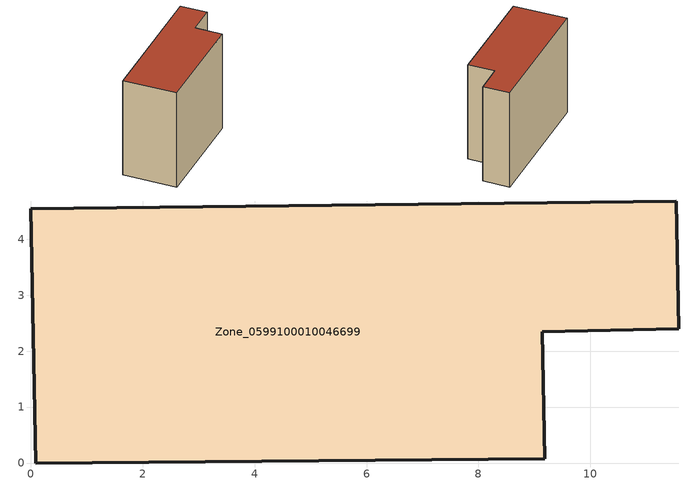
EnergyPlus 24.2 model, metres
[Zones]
Zone_0599100010046699
 floor ground (C_G): 0,4.55 11.53,4.68 11.58,2.4 9.14,2.35 9.18,0.08 0.09,0 z0
 wall outside (C_F): 9.18,0.08 9.14,2.35 11.58,2.4 11.53,4.68 0,4.55 0.09,0 9.18,0.08 z0:8.8
 roof outside (C_R): 0,4.55 0.09,0 9.18,0.08 9.14,2.35 11.58,2.4 11.53,4.68 z8.8
[BUILDING]
Pand.0599100010046699: North Axis=0; Terrain=City; Loads Convergence Tolerance Value=0.04; Temperature Convergence Tolerance Value=0.4; Solar Distribution=FullExterior; Maximum Number of Warmup Days=25; Minimum Number of Warmup Days=1
[Site:Location]
Rotterdam.The.Hague.AP_ZH_NLD Design_Conditions: Latitude=51.96; Longitude=4.45; Time Zone=1; Elevation=-4.5
[SITE:GROUNDTEMPERATURE:BUILDINGSURFACE]
18, 18, 18, 18, 18, 18, 18, 18, 18, 18, 18, 18
[MATERIAL] Thermal Absorptance=0.9; Solar Absorptance=0.7; Visible Absorptance=0.7
Name | Roughness | Thickness | Conductivity | Density | Specific Heat
G.TI.1946 | MediumSmooth | 0.15 | 1 | 540 | 1210
F.TI.1946 | Rough | 0.3 | 0.857143 | 1920 | 840
R.TI.1946 | MediumRough | 0.2 | 0.1 | 1500 | 1000
[CONSTRUCTION]
C_G: G.TI.1946
C_F: F.TI.1946
C_R: R.TI.1946
[ZONE]
Zone_0599100010046699: Type=1; Multiplier=1; Ceiling Height=Autocalculate; Volume=Autocalculate; Floor Area=autocalculate; Part of Total Floor Area=Yes
[ZONEINFILTRATION:DESIGNFLOWRATE]
Infil_Zone_0599100010046699: Zone or ZoneList or Space or SpaceList=Zone_0599100010046699; Schedule=AlwaysOn; Design Flow Rate Calculation Method=Flow/Area; Flow Rate per Floor Area=0.003; Constant Term Coefficient=1; Temperature Term Coefficient=0; Velocity Term Coefficient=0; Velocity Squared Term Coefficient=0
[HVACTEMPLATE:ZONE:IDEALLOADSAIRSYSTEM]
Zone_0599100010046699: Maximum Heating Supply Air Temperature=50; Minimum Cooling Supply Air Temperature=13; Maximum Heating Supply Air Humidity Ratio=0.0156; Minimum Cooling Supply Air Humidity Ratio=0.0077; Heating Limit=NoLimit; Cooling Limit=NoLimit; Dehumidification Control Type=ConstantSensibleHeatRatio; Cooling Sensible Heat Ratio=0.7; Dehumidification Setpoint=60; Humidification Control Type=None; Humidification Setpoint=30; Outdoor Air Method=None; Outdoor Air Flow Rate per Person=0.00944; Outdoor Air Flow Rate per Zone Floor Area=0; Outdoor Air Flow Rate per Zone=0; Demand Controlled Ventilation Type=None; Outdoor Air Economizer Type=NoEconomizer; Heat Recovery Type=None; Sensible Heat Recovery Effectiveness=0.7; Latent Heat Recovery Effectiveness=0.65
[ZONECONTROL:THERMOSTAT]
ThermostatControl_Zone_0599100010046699: Zone or ZoneList=Zone_0599100010046699; Control Type Schedule=DualSetpointControlType; Control 1=Thermostat_Zone_0599100010046699; Temperature Difference Between Cutout And Setpoint=0
[THERMOSTATSETPOINT:DUALSETPOINT]
Thermostat_Zone_0599100010046699: Heating Setpoint Temperature Schedule=HeatingSetpoint_Zone_0599100010046699; Cooling Setpoint Temperature Schedule=CoolingSetpoint_Zone_0599100010046699
[SCHEDULE:COMPACT]
HeatingSetpoint_Zone_0599100010046699: Through: 12/31, For: AllDays, Until: 24:00, 21
CoolingSetpoint_Zone_0599100010046699: Through: 12/31, For: AllDays, Until: 24:00, 24
DualSetpointControlType: Through: 12/31, For: AllDays, Until: 24:00, 4
AlwaysOn: Through: 12/31, For: AllDays, Until: 24:00, 1
